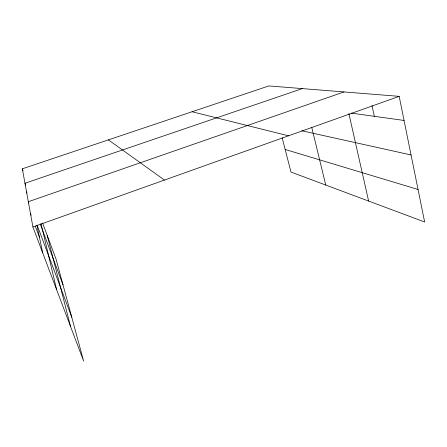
<?xml version="1.0" encoding="UTF-8"?>
<svg xmlns="http://www.w3.org/2000/svg" width="447" height="447" viewBox="0 0 447 447"><rect width="100%" height="100%" fill="white"/><g stroke="black" fill="none" stroke-linecap="round" stroke-linejoin="round"><path stroke-width="0.67" d="M42.571 222.986L56.015 259.009L83.623 361.075L32.905 226.975L399.171 96.351L424.65 221.991L290.969 172.061L282.124 137.603M343.994 91.937L28.323 201.714L28.809 203.016M302.323 88.601L24.971 183.253L25.697 185.187M32.905 226.975L22.35 168.804L268.859 85.925L399.171 96.351M351.392 113.125L404.06 120.461M301.814 130.77L411.061 154.964M192.065 111.744L288.527 135.815M285.169 149.471L418.057 189.472M108.381 139.877L164.457 180.063M30.418 213.28L31.15 215.214M35.285 226.176L39.42 237.145M26.524 191.819L27.01 193.11M37.135 225.148L71.783 317.292M22.35 168.804L23.06 170.704M40.202 223.925L62.988 284.778M47.209 235.407L70.565 326.556M311.699 127.199L325.746 185.052M41.063 223.802L56.657 289.779M348.844 113.426L368.619 201.066M371.993 105.486L374.323 116.321M36.922 225.182L42.694 252.857"/></g></svg>
